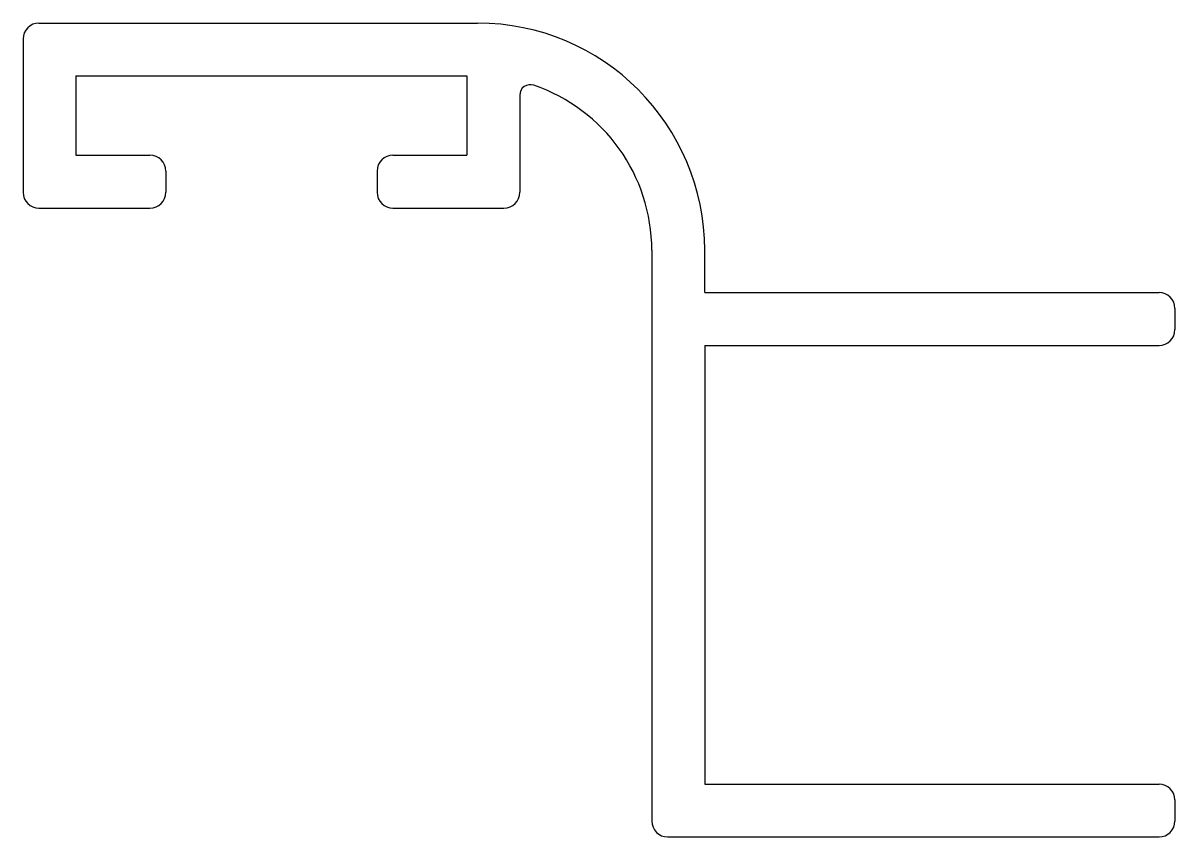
# Model space of a CAD drawing. Extents: x 1474.4 to 1496.2, y 2111.1 to 2126.5.
import ezdxf

# ---------------------------------------------------------------- set-up
doc = ezdxf.new("R2010")
doc.units = 0
doc.layers.get('0').update_dxf_attribs({"linetype": 'CONTINUOUS'})

msp = doc.modelspace()

# ---------------------------------------------------------------- linework, layer by layer
at = {"color": 0, "linetype": 'CONTINUOUS'}
for p, q in [((1474.718, 2126.506), (1483.018, 2126.506)), ((1474.418, 2126.206), (1474.418, 2123.306)), ((1475.418, 2125.506), (1475.418, 2124.006)), ((1475.418, 2125.506), (1482.818, 2125.506)), ((1482.818, 2125.506), (1482.818, 2124.006)), ((1483.818, 2125.141), (1483.818, 2123.306)), ((1475.418, 2124.006), (1476.818, 2124.006)), ((1481.418, 2124.006), (1482.818, 2124.006)), ((1477.118, 2123.706), (1477.118, 2123.306)), ((1481.118, 2123.706), (1481.118, 2123.306)), ((1474.718, 2123.006), (1476.818, 2123.006)), ((1481.418, 2123.006), (1483.518, 2123.006)), ((1486.318, 2122.206), (1486.318, 2111.406)), ((1487.318, 2121.406), (1487.318, 2122.206)), ((1487.318, 2121.406), (1495.918, 2121.406)), ((1496.218, 2121.106), (1496.218, 2120.706)), ((1487.318, 2120.406), (1487.318, 2112.106)), ((1487.318, 2120.406), (1495.918, 2120.406)), ((1487.318, 2112.106), (1495.918, 2112.106)), ((1496.218, 2111.806), (1496.218, 2111.406)), ((1486.618, 2111.106), (1495.918, 2111.106))]:
    msp.add_line(p, q, dxfattribs=at)
for centre, radius, start, end in [((1474.718, 2126.206), 0.3, 90, 180), ((1483.018, 2122.206), 4.3, 0, 90), ((1484.018, 2125.141), 0.2, 71.1809, 180), ((1483.018, 2122.206), 3.3, 0, 71.1809), ((1476.818, 2123.706), 0.3, 0, 90), ((1481.418, 2123.706), 0.3, 90, 180), ((1474.718, 2123.306), 0.3, 180, 270), ((1476.818, 2123.306), 0.3, 270, 360), ((1481.418, 2123.306), 0.3, 180, 270), ((1483.518, 2123.306), 0.3, 270, 360), ((1495.918, 2121.106), 0.3, 0, 90), ((1495.918, 2120.706), 0.3, 270, 360), ((1495.918, 2111.806), 0.3, 0, 90), ((1486.618, 2111.406), 0.3, 180, 270), ((1495.918, 2111.406), 0.3, 270, 360)]:
    msp.add_arc(centre, radius, start, end, dxfattribs=at)

doc.saveas('drawing.dxf')
